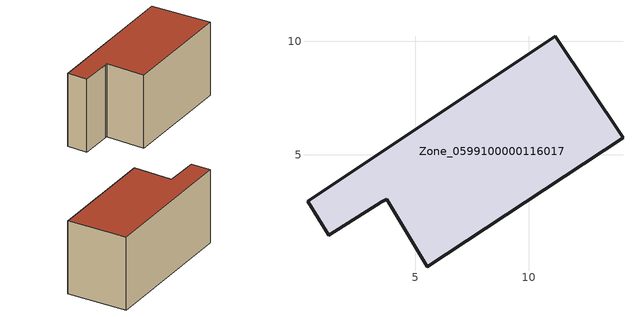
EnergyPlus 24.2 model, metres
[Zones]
Zone_0599100000116017
 floor ground (C_G): 14.17,5.75 5.52,0.04 3.74,3.03 3.52,2.92 1.18,1.44 0.24,2.95 11.18,10.23 z0
 wall outside (C_F): 14.17,5.75 11.18,10.23 0.24,2.95 1.18,1.44 3.52,2.92 3.74,3.03 5.52,0.04 14.17,5.75 z0:6.55
 roof outside (C_R): 5.52,0.04 14.17,5.75 11.18,10.23 0.24,2.95 1.18,1.44 3.52,2.92 3.74,3.03 z6.55
[BUILDING]
Pand.0599100000116017: North Axis=0; Terrain=City; Loads Convergence Tolerance Value=0.04; Temperature Convergence Tolerance Value=0.4; Solar Distribution=FullExterior; Maximum Number of Warmup Days=25; Minimum Number of Warmup Days=1
[Site:Location]
Rotterdam.The.Hague.AP_ZH_NLD Design_Conditions: Latitude=51.96; Longitude=4.45; Time Zone=1; Elevation=-4.5
[SITE:GROUNDTEMPERATURE:BUILDINGSURFACE]
18, 18, 18, 18, 18, 18, 18, 18, 18, 18, 18, 18
[MATERIAL] Thermal Absorptance=0.9; Solar Absorptance=0.7; Visible Absorptance=0.7
Name | Roughness | Thickness | Conductivity | Density | Specific Heat
G.TI.1946 | MediumSmooth | 0.15 | 1 | 540 | 1210
F.TI.1946 | Rough | 0.3 | 0.857143 | 1920 | 840
R.TI.1946 | MediumRough | 0.2 | 0.1 | 1500 | 1000
[CONSTRUCTION]
C_G: G.TI.1946
C_F: F.TI.1946
C_R: R.TI.1946
[ZONE]
Zone_0599100000116017: Type=1; Multiplier=1; Ceiling Height=Autocalculate; Volume=Autocalculate; Floor Area=autocalculate; Part of Total Floor Area=Yes
[ZONEINFILTRATION:DESIGNFLOWRATE]
Infil_Zone_0599100000116017: Zone or ZoneList or Space or SpaceList=Zone_0599100000116017; Schedule=AlwaysOn; Design Flow Rate Calculation Method=Flow/Area; Flow Rate per Floor Area=0.003; Constant Term Coefficient=1; Temperature Term Coefficient=0; Velocity Term Coefficient=0; Velocity Squared Term Coefficient=0
[HVACTEMPLATE:ZONE:IDEALLOADSAIRSYSTEM]
Zone_0599100000116017: Maximum Heating Supply Air Temperature=50; Minimum Cooling Supply Air Temperature=13; Maximum Heating Supply Air Humidity Ratio=0.0156; Minimum Cooling Supply Air Humidity Ratio=0.0077; Heating Limit=NoLimit; Cooling Limit=NoLimit; Dehumidification Control Type=ConstantSensibleHeatRatio; Cooling Sensible Heat Ratio=0.7; Dehumidification Setpoint=60; Humidification Control Type=None; Humidification Setpoint=30; Outdoor Air Method=None; Outdoor Air Flow Rate per Person=0.00944; Outdoor Air Flow Rate per Zone Floor Area=0; Outdoor Air Flow Rate per Zone=0; Demand Controlled Ventilation Type=None; Outdoor Air Economizer Type=NoEconomizer; Heat Recovery Type=None; Sensible Heat Recovery Effectiveness=0.7; Latent Heat Recovery Effectiveness=0.65
[ZONECONTROL:THERMOSTAT]
ThermostatControl_Zone_0599100000116017: Zone or ZoneList=Zone_0599100000116017; Control Type Schedule=DualSetpointControlType; Control 1=Thermostat_Zone_0599100000116017; Temperature Difference Between Cutout And Setpoint=0
[THERMOSTATSETPOINT:DUALSETPOINT]
Thermostat_Zone_0599100000116017: Heating Setpoint Temperature Schedule=HeatingSetpoint_Zone_0599100000116017; Cooling Setpoint Temperature Schedule=CoolingSetpoint_Zone_0599100000116017
[SCHEDULE:COMPACT]
HeatingSetpoint_Zone_0599100000116017: Through: 12/31, For: AllDays, Until: 24:00, 21
CoolingSetpoint_Zone_0599100000116017: Through: 12/31, For: AllDays, Until: 24:00, 24
DualSetpointControlType: Through: 12/31, For: AllDays, Until: 24:00, 4
AlwaysOn: Through: 12/31, For: AllDays, Until: 24:00, 1
